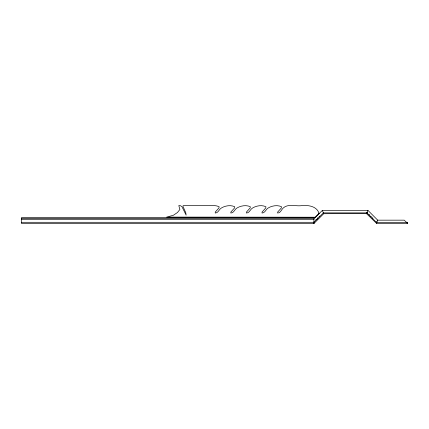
<?xml version="1.0" encoding="UTF-8"?>
<svg xmlns="http://www.w3.org/2000/svg" width="429" height="429" viewBox="0 0 429 429"><rect width="100%" height="100%" fill="white"/><g stroke="black" fill="none" stroke-linecap="round" stroke-linejoin="round"><path stroke-width="0.64" d="M366.661 212.94L366.811 212.575M315.122 217.621L21.45 217.621L21.45 223.471L313.948 223.471L323.702 213.722L366.688 213.513M366.859 213.1L367.969 210.408L377.718 220.163L404.241 220.163L407.55 223.471L407.55 222.689L407.405 223.327L406.955 222.238L406.317 222.238M367.165 212.988L367.111 213.127A0.745 0.702 22.5 0 0 366.897 212.999M367.203 212.902L367.299 212.677A0.638 0.638 0 0 0 367.165 212.575M366.602 213.722L376.437 223.262M376.608 222.849L377.718 220.163M21.45 218.79L313.948 218.79L322.329 210.408L367.969 210.408M313.669 222.013L313.497 222.817L313.948 223.268L313.401 222.919L313.948 223.471L313.948 218.79M315.647 220.034L316.216 219.466M317.347 218.334L317.91 217.766M319.042 216.634L319.61 216.071M21.45 222.302L313.948 222.302L323.359 212.891L366.945 212.891L376.694 222.64L406.724 222.64L406.955 222.238L406.955 222.876M317.278 218.399L317.916 218.399M21.45 219.181L313.948 219.181M316.5 219.181L317.138 219.181M376.351 223.471L407.55 223.471L407.405 222.689M313.948 222.302L313.497 222.179L313.948 222.63M369.01 214.393L369.573 214.95M370.694 216.071L371.257 216.634M372.377 217.755L372.935 218.313M376.297 221.68L376.86 222.238M322.329 210.408L323.445 213.1M323.251 213.079A0.745 0.702 -22.5 0 1 323.402 212.999M319.02 213.395L315.213 217.23L166.624 217.095L173.311 215.304L177.499 212.489L179.89 209.459L178.796 205.566L180.652 205.775L182.035 206.837L186.138 215.149L185.768 212.682L182.963 206.403L183.086 205.695L204.622 205.529C209.363 205.995 214.827 204.59 219.176 206.778L218.913 208.001L215.245 212.082L215.245 213.036C218.179 213.111 219.069 209.272 221.369 208.006C225.171 205.679 230.738 204.762 234.776 206.778L234.513 208.001L230.845 212.082L230.845 213.036C233.778 213.111 234.674 209.272 236.969 208.006C240.776 205.679 246.337 204.762 250.375 206.778L250.112 208.001L246.444 212.082L246.444 213.036C249.378 213.111 250.273 209.272 252.568 208.006C256.376 205.679 261.937 204.762 265.975 206.778L265.712 208.001L262.044 212.082L262.044 213.036C264.977 213.111 265.873 209.272 268.168 208.006C271.975 205.679 277.536 204.762 281.574 206.778L281.311 208.001L277.643 212.082L277.643 213.036C280.448 213.133 281.424 209.604 283.22 208.006C288.272 203.255 296.359 206.757 302.338 205.534C308.73 205.11 316.908 206.301 319.02 213.395"/></g></svg>
